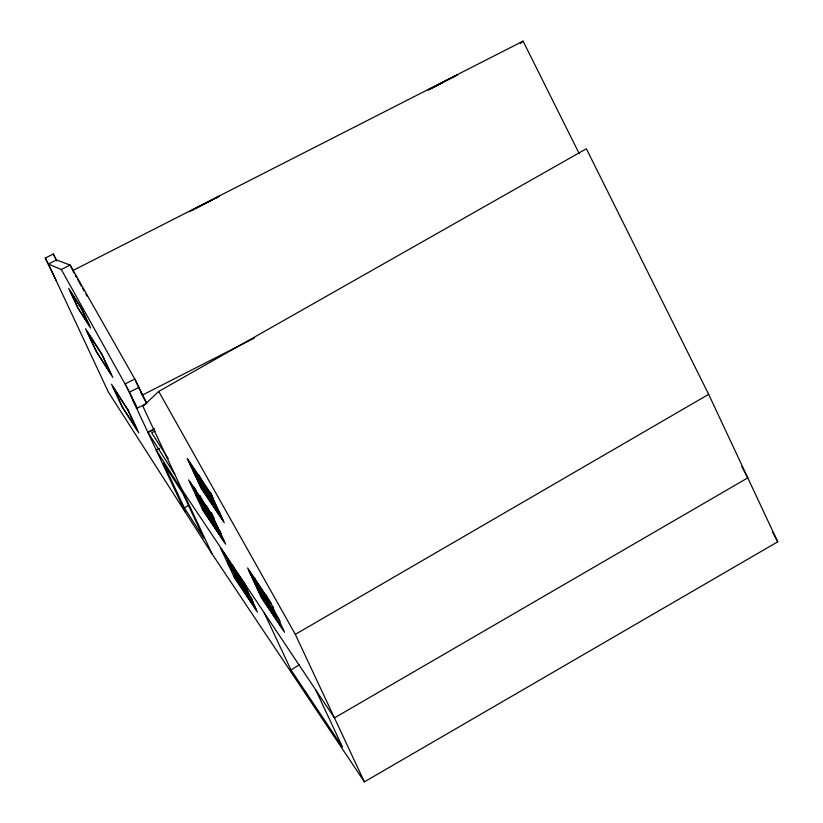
<?xml version="1.0" encoding="UTF-8"?>
<svg xmlns="http://www.w3.org/2000/svg" width="823" height="823" viewBox="0 0 823 823"><rect width="100%" height="100%" fill="white"/><g stroke="black" fill="none" stroke-linecap="round" stroke-linejoin="round"><path stroke-width="1.23" d="M158.726 391.429L142.914 406.336L212.005 553.807L364.394 781.85L777.745 541.812L708.665 394.34L586.367 148.757L158.726 391.429L295.303 634.379L364.394 781.85M189.259 211.758L219.319 196.193L192.201 210.246M216.891 197.664L217.498 197.139M429.164 89.512L455.582 75.829L454.975 76.364M520.331 43.578L523.078 41.15L579.269 153.757M194.29 473.246L188.169 460.18L193.446 468.081L199.567 481.146L194.29 473.246L196.018 472.207M199.866 481.599L193.755 468.534L199.032 476.435L205.153 489.5L199.866 481.599L201.604 480.56M201.007 487.586L194.886 474.521L200.164 482.422L206.285 495.487L201.007 487.586L202.736 486.547L200.699 482.196M197.407 493.666L195.679 494.705L200.956 502.606L194.835 489.541L189.557 481.64M205.76 490.405L199.639 477.34L204.917 485.241L211.038 498.306L205.76 490.405L207.489 489.366M206.594 495.94L200.473 482.875L205.75 490.775L211.871 503.841L206.594 495.94L208.322 494.901M201.265 503.059L195.144 489.994L200.421 497.894L206.542 510.96L201.265 503.059L202.993 502.02L199.938 495.487M211.336 498.759L205.225 485.693L210.503 493.605L216.624 506.659L211.336 498.759L213.075 497.72M204.125 508.017L202.396 509.046L207.674 516.947L201.563 503.892L196.275 495.991M212.478 504.746L206.357 491.691L211.634 499.592L217.756 512.647L212.478 504.746L214.206 503.717M206.614 507.163L211.892 515.064L218.013 528.119L212.735 520.218L214.464 519.19L214.155 518.737L212.427 519.766L207.149 511.865L208.877 510.836L206.326 505.394M207.982 517.4L201.861 504.345L207.139 512.245L213.26 525.3L207.982 517.4L209.711 516.371M218.064 513.11L211.943 500.045L217.221 507.945L223.342 521.01L218.064 513.11L219.792 512.071M219.144 534.117L213.867 526.216L215.595 525.177M213.332 521.504L218.609 529.405L224.73 542.47L219.453 534.569L221.181 533.53L219.648 530.269M229.226 561.595L227.498 562.634L232.775 570.534L226.664 557.469L221.377 549.569M233.084 570.987L226.963 557.932L232.24 565.833L238.361 578.888L233.084 570.987L234.812 569.948L232.775 565.596M244.246 587.694L238.968 579.793L240.697 578.764M239.802 585.338L233.681 572.273L238.958 580.174L245.079 593.239L239.802 585.338L241.53 584.299M238.433 575.092L243.711 582.993L249.832 596.058L244.554 588.157L246.283 587.118L243.731 581.676M259.883 590.667L254.605 582.766L256.344 581.727L254.297 577.376M250.964 602.045L245.686 594.144L247.425 593.105M254.07 578.055L259.348 585.955L265.469 599.021L260.191 591.12L261.92 590.081L261.621 589.628M245.151 589.433L250.429 597.333L256.55 610.399L251.272 602.498L253 601.459L252.702 601.006M266.611 605.008L261.323 597.107L263.062 596.078L261.014 591.716M271.353 607.827L266.076 599.926L267.814 598.897L265.767 594.535M260.788 592.406L266.076 600.306L272.187 613.372L266.909 605.461L268.637 604.432L266.601 600.08M276.94 616.19L271.662 608.29L273.39 607.251L273.092 606.798M278.081 622.178L272.794 614.277L274.532 613.238L272.485 608.886M283.657 630.531L278.38 622.63L280.108 621.591L278.071 617.24M315.816 690.044L342.533 747.068L290.951 669.881L299.479 664.768M184.342 507.842L163.438 463.226L182.973 493.718L203.878 538.335L184.342 507.842L188.426 505.476M295.303 634.379L708.665 394.34M55.974 280.18L45.255 258.083L53.289 253.988L56.458 259.955L70.109 265.037L134.777 378.991L146.7 403.363L137.122 408.249L132.75 400.009M56.458 259.955L48.423 264.06L108.43 392.16L212.005 553.807M45.255 258.083L48.423 264.06L61.303 269.522L70.109 265.037L73.988 272.866M72.733 270.623L523.078 41.15M428.011 89.861L457.403 74.883L452.208 77.784M428.474 89.882L443.165 82.393M137.122 408.249L129.571 392.118L139.149 387.242M141.072 392.88L142.328 395.122L254.41 338.016M154.601 428.618L147.78 432.096L174.826 474.459M148.027 432.631L152.574 430.316M155.105 431.036L151.679 432.785L168.231 458.617M159.611 448.34L156.205 450.068L183.004 491.897M265.541 595.224L270.818 603.125M272.259 609.565L277.546 617.466M182.048 489.86L334.436 717.903L747.788 477.865L741.78 466.538M228.094 563.92L233.382 571.82L239.493 584.875L234.216 576.974L235.954 575.946L234.421 572.674M75.243 275.108L76.498 277.351M77.743 279.594L81.508 286.322M82.763 288.564L84.018 290.807M85.901 294.171L87.156 296.414M61.303 269.522L129.571 392.118M772.334 531.617L777.745 541.812M142.873 396.151L146.7 403.363M271.662 608.29L265.243 594.772L259.955 586.871L266.076 599.926M278.38 622.63L271.96 609.113L266.683 601.212L272.794 614.277M260.191 591.12L253.772 577.602L248.484 569.701L254.605 582.766M266.909 605.461L260.49 591.953L255.212 584.052L261.323 597.107M210.523 492.277L212.56 496.639M264.234 612.857L290.951 669.881M199.053 475.118L201.09 479.47M211.408 512.657L214.464 519.19M250.964 597.107L252.496 600.368M212.735 520.218L206.306 506.711L201.028 498.81L207.149 511.865M219.453 534.569L213.034 521.052L207.746 513.151L213.867 526.216M244.554 588.157L238.125 574.639L232.847 566.738L238.968 579.793M251.272 602.498L244.853 588.98L239.565 581.079L245.686 594.144M239.493 579.948L240.511 582.118M194.351 487.134L196.388 491.496M142.328 395.122L134.777 378.991L125.189 383.878L185.206 511.988M53.289 253.988L56.53 260.901M210.204 492.771L187.263 458.442L201.306 488.409L224.247 522.739L210.204 492.771M211.593 514.231L188.652 479.902L202.695 509.879L225.636 544.209L211.593 514.231M270.52 602.292L247.589 567.963L261.621 597.94L284.563 632.27L270.52 602.292M243.413 582.159L220.471 547.83L234.514 577.808L257.455 612.137L243.413 582.159M81.405 308.275L68.628 288.338L77.897 308.111L90.664 328.048L81.405 308.275M81.127 308.141L69.914 290.622L78.185 308.286L89.398 325.795L81.127 308.141M102.134 354.62L85.541 328.716L96.198 351.452L112.782 377.356L102.134 354.62M101.702 354.281L87.135 331.535L96.641 351.833L111.218 374.578L101.702 354.281M128.141 410.132L111.547 384.228L122.195 406.963L138.789 432.857L128.141 410.132M127.709 409.792L113.142 387.047L122.648 407.344L137.215 430.09L127.709 409.792"/></g></svg>
